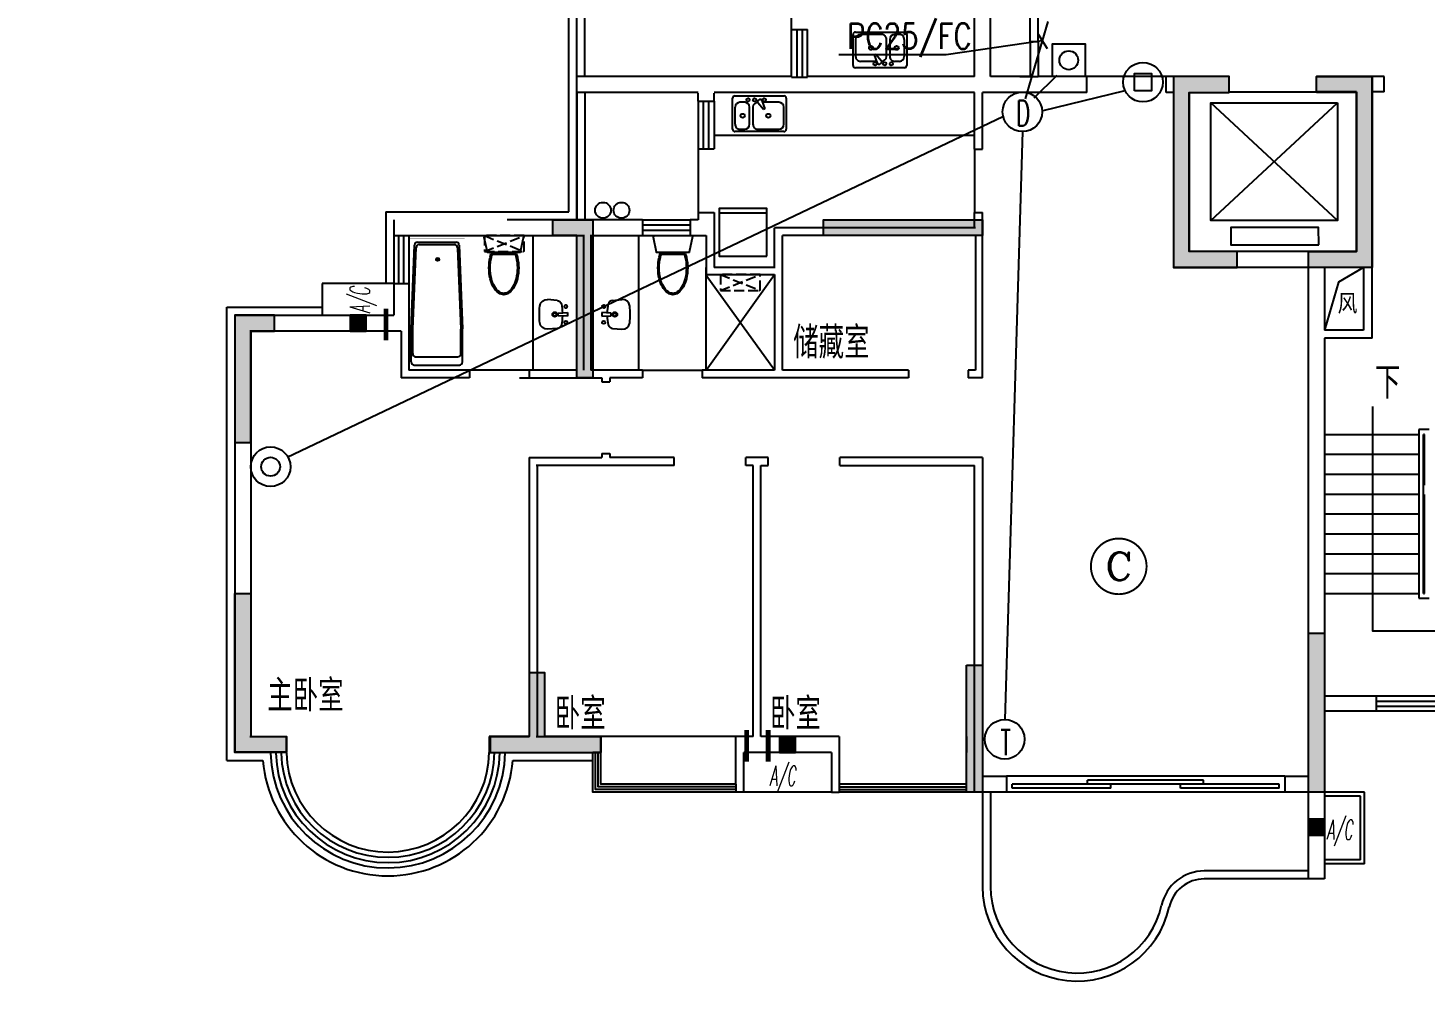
# Model space of a CAD drawing. Extents: x 51239 to 135339, y -206498 to -147098.
# Drawn here: x 94467 to 112030, y -184877 to -172889 of the extents above; entities that cross this region are included whole.
import ezdxf
from ezdxf.enums import TextEntityAlignment as Align

# ---------------------------------------------------------------- set-up
doc = ezdxf.new("R2010")
doc.units = 0
doc.header["$LTSCALE"] = 1000
doc.header["$MEASUREMENT"] = 0
for name, pattern in [('CONTINOUS', [0]), ('DASH', [0.35, 0.25, -0.1]), ('DASHED_50', [0.375, 0.25, -0.125])]:
    doc.linetypes.add(name, pattern=pattern)
doc.layers.get('0').update_dxf_attribs({"linetype": 'CONTINUOUS'})
for name, color, linetype in [('DJ', 4, 'CONTINUOUS'), ('KT', 251, 'CONTINUOUS'), ('PUB_TEXT', 7, 'CONTINUOUS'), ('STAIR', 7, 'CONTINUOUS'), ('WALL', 7, 'CONTINUOUS'), ('WINDOW', 7, 'CONTINUOUS'), ('WINDOW_TEXT', 7, 'CONTINUOUS'), ('厨卫', 251, 'CONTINUOUS'), ('文字', 7, 'CONTINUOUS'), ('构造柱', 7, 'CONTINUOUS'), ('柱', 252, 'CONTINUOUS'), ('热水器', 252, 'CONTINUOUS'), ('空调位', 7, 'CONTINUOUS'), ('管道', 6, 'CONTINUOUS'), ('轴线', 2, 'CONTINUOUS')]:
    doc.layers.add(name, color=color, linetype=linetype)
doc.styles.add('_HZTXT', font='txt.shx', dxfattribs={"width": 0.8, "bigfont": 'hztxt.shx'})
doc.styles.add('_SIMPLEX', font='SIMPLEX.shx', dxfattribs={"width": 0.8})
doc.styles.add('COMP', font='COMPLEX', dxfattribs={"bigfont": 'hztxt'})
doc.styles.add('DIM_FONT', font='wcad.shx', dxfattribs={"width": 0.8})
doc.styles.add('HZTXT', font='romans.shx', dxfattribs={"width": 0.8, "bigfont": 'hztxt.shx'})
doc.styles.add('ITALICC', font='italicc.shx', dxfattribs={"width": 0.6})
doc.styles.add('SIMPLEX', font='SIMPLEX.SHX')

# ---------------------------------------------------------------- blocks, each defined once
blk = doc.blocks.new('M_E10')
for p, q in [((-740, -70), (-740, -680)), ((-700, -30), (-302, -30)), ((-640, -90), (-640, -660)), ((-600, -50), (-300, -50)), ((-300, -50), (695, -96)), ((-298, -30), (724, -76)), ((730, -136), (730, -614)), ((760, -116), (760, -634)), ((695, -654), (-300, -700)), ((685, -654), (-300, -700)), ((724, -674), (-298, -720)), ((-700, -720), (-302, -720)), ((-600, -700), (-300, -700))]:
    blk.add_line(p, q)
at = {"const_width": 1.5}
for points in [[(-800, 0), (800, 0)], [(-800, -750), (-800, 0)], [(800, 0), (800, -750)], [(800, -750), (-800, -750)]]:
    blk.add_lwpolyline(points, dxfattribs=at)
for radius in [20, 16]:
    blk.add_circle((550, -386), radius)
for centre, start, end in [((-700, -70), 90, 180), ((-600, -90), 90, 180), ((-302, -70), 83.7966, 90), ((690, -136), 0, 83.3675), ((720, -116), 0, 83.7966), ((-700, -680), 180, 270), ((-600, -660), 180, 270), ((690, -614), 276.6325, 0), ((720, -634), 276.2034, 0), ((-302, -680), 270, 276.2034)]:
    blk.add_arc(centre, 40, start, end)
at = {"width": 0.8, "flags": 9}
for tag in ['XSIZE', 'YSIZE']:
    blk.add_attdef(tag, (0, 0), '', height=0.5, dxfattribs=at)
blk = doc.blocks.new('_INDEX1')
at = {"const_width": 0.035}
blk.add_lwpolyline([(-0.5, 0, 1), (0.5, 0, 1)], format="xyb", close=True, dxfattribs=at)
at = {"style": 'COMP', "width": 2.333333}
blk.add_attdef('1', text='', height=0.5, dxfattribs=at).set_placement((-0.25, -0.25), (0.25, -0.25), align=Align.FIT)
blk = doc.blocks.new('RSQ')
at = {"layer": '热水器', "linetype": 'DASH', "ltscale": 0.5}
for p, q in [((-250, 0), (250, -200)), ((-250, -200), (250, 0))]:
    blk.add_line(p, q, dxfattribs=at)
blk.add_lwpolyline([(250, 0), (-250, 0), (-250, -200), (250, -200)], close=True, dxfattribs=at)
blk = doc.blocks.new('WC2')
for points in [[(211, 207, 0.354037), (207, 212), (24, 251, 0.477064), (0, 231), (0, -231, 0.477064), (12, -241), (207, -200, 0.354037), (211, -195)], [(218, 163), (218, -150, 0.033558), (269, -165, 0.056391), (405, -181, 0.056391), (541, -165, 0.070142), (644, -126, 0.106098), (721, -59, 0.162033), (743, 6, 0.162033), (721, 71, 0.106098), (644, 138, 0.070142), (541, 178, 0.056391), (405, 193, 0.056391), (269, 178, 0.033558)], [(232, 150), (232, -138, 0.027675), (273, -149, 0.056391), (405, -164, 0.056391), (537, -149, 0.070142), (636, -112, 0.106098), (708, -49, 0.162033), (726, 6, 0.162033), (708, 61, 0.106098), (636, 124, 0.070142), (537, 162, 0.056391), (405, 177, 0.056391), (273, 162, 0.027675)]]:
    blk.add_lwpolyline(points, format="xyb", close=True)
blk = doc.blocks.new('_WBLK')
for p, q in [((-0.5, 0.5), (0.5, 0.5)), ((0.5, 0.167), (-0.5, 0.167)), ((0.5, -0.167), (-0.5, -0.167)), ((-0.5, -0.5), (0.5, -0.5))]:
    blk.add_line(p, q)
at = {"layer": 'WINDOW_TEXT', "style": 'SIMPLEX', "flags": 9}
blk.add_attdef('A', text='', height=1, dxfattribs=at).set_placement((0, 1.5), align=Align.MIDDLE)
blk = doc.blocks.new('M_E29JIV')
at = {"color": 0, "linetype": 'ByBlock'}
for p, q in [((0, -307), (0, 307)), ((31, 338), (419, 338)), ((82, 245), (82, 40)), ((358, 307), (143, 307)), ((419, -20), (419, 245)), ((450, 307), (450, -307)), ((48, 2), (57, -12)), ((59, 31), (163, 70)), ((173, 53), (87, -18)), ((163, 70), (173, 53)), ((143, -82), (358, -82)), ((358, -123), (143, -123)), ((419, -338), (31, -338)), ((82, -184), (82, -245)), ((143, -307), (358, -307)), ((419, -245), (419, -184))]:
    blk.add_line(p, q, dxfattribs=at)
for centre, radius in [((51, 61), 20.5), ((251, 112), 25.6), ((51, -61), 20.5), ((51, -143), 20.5), ((251, -210), 25.6)]:
    blk.add_circle(centre, radius, dxfattribs=at)
for centre, radius, start, end in [((31, 307), 30.7, 90, 180), ((143, 245), 61.4, 90, 180), ((358, 245), 61.4, 0, 90), ((419, 307), 30.7, 0, 90), ((66, 12), 20.5, 110.5377, 210), ((74, -2), 20.5, 210, 309.4623), ((143, -20), 61.4, 180, 270), ((143, -184), 61.4, 90, 180), ((358, -20), 61.4, 270, 0), ((358, -184), 61.4, 0, 90), ((31, -307), 30.7, 180, 270), ((143, -245), 61.4, 180, 270), ((358, -245), 61.4, 270, 0), ((419, -307), 30.7, 270, 0)]:
    blk.add_arc(centre, radius, start, end, dxfattribs=at)
at = {"style": 'DIM_FONT', "width": 0.8, "flags": 9}
for tag in ['XSIZE', 'YSIZE']:
    blk.add_attdef(tag, (0, 0), '', height=0.5, dxfattribs=at)

msp = doc.modelspace()

# ---------------------------------------------------------------- hatches: boundary and pattern name
at = {"layer": '构造柱'}
for points in [[(98516.7, -176702.7), (98716.7, -176702.7), (98716.7, -176502.7), (98516.7, -176502.7)], [(103916.7, -182001.7), (104116.7, -182001.7), (104116.7, -181801.7), (103916.7, -181801.7)], [(110566.7, -183042.7), (110766.7, -183042.7), (110766.7, -182842.7), (110566.7, -182842.7)]]:
    msp.add_hatch(color=256, dxfattribs=at).paths.add_polyline_path(points)
at = {"layer": '柱'}
h = msp.add_hatch(color=256, dxfattribs=at)
h.paths.add_polyline_path([(110666.7, -173701.7), (110666.7, -173501.7), (111366.7, -173501.7), (111366.7, -175901.7), (110566.7, -175901.7), (110566.7, -175701.7), (111166.7, -175701.7), (111166.7, -173701.7)])
h.paths.add_polyline_path([(97566.7, -176501.7), (97066.7, -176501.7), (97066.7, -178101.7), (97266.7, -178101.7), (97266.7, -176701.7), (97566.7, -176701.7)])
h.paths.add_polyline_path([(97066.7, -180001.7), (97266.7, -180001.7), (97266.7, -181801.7), (97716.7, -181801.7), (97716.7, -182001.7), (97066.7, -182001.7)])
h.paths.add_polyline_path([(94466.7, -170301.7), (94666.7, -170301.7), (94666.7, -171901.7), (94966.7, -171901.7), (94966.7, -172101.7), (94466.7, -172101.7)])
h.paths.add_polyline_path([(94966.7, -162701.7), (94466.7, -162701.7), (94466.7, -165701.7), (94666.7, -165701.7), (94666.7, -162901.7), (94966.7, -162901.7)])
h.paths.add_polyline_path([(100266.7, -181801.7), (100266.7, -182001.7), (101666.7, -182001.7), (101666.7, -181801.7), (100966.7, -181801.7), (100966.7, -181001.7), (100766.7, -181001.7), (100766.7, -181801.7)])
h.paths.add_polyline_path([(101066.7, -175301.7), (101566.7, -175301.7), (101566.7, -177291.7), (101366.7, -177291.7), (101366.7, -175501.7), (101066.7, -175501.7)])
h.paths.add_polyline_path([(106266.7, -180901.7), (106466.7, -180901.7), (106466.7, -182501.7), (106266.7, -182501.7)])
h.paths.add_polyline_path([(110566.7, -180501.7), (110766.7, -180501.7), (110766.7, -182501.7), (110566.7, -182501.7)])
h.paths.add_polyline_path([(106466.7, -175301.7), (106466.7, -175501.7), (104466.7, -175501.7), (104466.7, -175301.7)])
h.paths.add_polyline_path([(109566.7, -173701.7), (109566.7, -173501.7), (108866.7, -173501.7), (108866.7, -175901.7), (109666.7, -175901.7), (109666.7, -175701.7), (109066.7, -175701.7), (109066.7, -173701.7)])
h.paths.add_polyline_path([(109066.7, -173701.7), (109066.7, -175701.7)], flags=16)
h.paths.add_polyline_path([(102266.7, -169301.7), (102266.7, -169101.7), (104566.7, -169101.7), (104566.7, -169301.7)])
h.paths.add_polyline_path([(98266.7, -169351.7), (98266.7, -169101.7), (99666.7, -169101.7), (99666.7, -169351.7)])
h.paths.add_polyline_path([(100766.7, -172101.7), (100766.7, -171901.7), (102766.7, -171901.7), (102766.7, -172101.7)])
h.paths.add_polyline_path([(97866.7, -162701.7), (98566.7, -162701.7), (98566.7, -164001.7), (98566.7, -164201.7), (98366.7, -164201.7), (98366.7, -162901.7), (97866.7, -162901.7)])
h.paths.add_polyline_path([(110566.7, -168301.7), (110766.7, -168301.7), (110766.7, -169301.7), (109466.7, -169301.7), (109466.7, -169101.7), (110566.7, -169101.7)])
h.paths.add_polyline_path([(104366.7, -165301.7), (104566.7, -165301.7), (104566.7, -161301.7), (104366.7, -161301.7)])
h.paths.add_polyline_path([(110566.7, -164701.7), (110766.7, -164701.7), (110766.7, -161301.7), (110566.7, -161301.7)])
h.paths.add_polyline_path([(125766.7, -169351.7), (125766.7, -169101.7), (124366.7, -169101.7), (124366.7, -169351.7)])
h.paths.add_polyline_path([(117566.7, -175301.7), (117566.7, -175501.7), (119566.7, -175501.7), (119566.7, -175301.7)])
h.paths.add_polyline_path([(113466.7, -180501.7), (113266.7, -180501.7), (113266.7, -182501.7), (113466.7, -182501.7)])
h.paths.add_polyline_path([(117766.7, -180901.7), (117566.7, -180901.7), (117566.7, -182501.7), (117766.7, -182501.7)])
h.paths.add_polyline_path([(114466.7, -173701.7), (114466.7, -173501.7), (115166.7, -173501.7), (115166.7, -175901.7), (114366.7, -175901.7), (114366.7, -175701.7), (114966.7, -175701.7), (114966.7, -173701.7)])
h.paths.add_polyline_path([(113366.7, -173701.7), (113366.7, -173501.7), (112666.7, -173501.7), (112666.7, -175901.7), (113466.7, -175901.7), (113466.7, -175701.7), (112866.7, -175701.7), (112866.7, -173701.7)])
h.paths.add_polyline_path([(114966.7, -173701.7), (114966.7, -175701.7)], flags=16)
h.paths.add_polyline_path([(123766.7, -181801.7), (123766.7, -182001.7), (122366.7, -182001.7), (122366.7, -181801.7), (123066.7, -181801.7), (123066.7, -181001.7), (123266.7, -181001.7), (123266.7, -181801.7)])
h.paths.add_polyline_path([(122966.7, -175301.7), (122466.7, -175301.7), (122466.7, -177291.7), (122666.7, -177291.7), (122666.7, -175501.7), (122966.7, -175501.7)])
h.paths.add_polyline_path([(113466.7, -168301.7), (113266.7, -168301.7), (113266.7, -169301.7), (114566.7, -169301.7), (114566.7, -169101.7), (113466.7, -169101.7)])
h.paths.add_polyline_path([(113466.7, -164701.7), (113266.7, -164701.7), (113266.7, -161301.7), (113466.7, -161301.7)])
h.paths.add_polyline_path([(121766.7, -169301.7), (121766.7, -169101.7), (119466.7, -169101.7), (119466.7, -169301.7)])
h.paths.add_polyline_path([(123266.7, -172101.7), (123266.7, -171901.7), (121266.7, -171901.7), (121266.7, -172101.7)])
h.paths.add_polyline_path([(119666.7, -165301.7), (119466.7, -165301.7), (119466.7, -161301.7), (119666.7, -161301.7)])
h.paths.add_polyline_path([(126966.7, -180001.7), (126766.7, -180001.7), (126766.7, -181801.7), (126316.7, -181801.7), (126316.7, -182001.7), (126966.7, -182001.7)])
h.paths.add_polyline_path([(126466.7, -176501.7), (126966.7, -176501.7), (126966.7, -178101.7), (126766.7, -178101.7), (126766.7, -176701.7), (126466.7, -176701.7)])
h.paths.add_polyline_path([(129566.7, -170301.7), (129366.7, -170301.7), (129366.7, -171901.7), (129066.7, -171901.7), (129066.7, -172101.7), (129566.7, -172101.7)])
h.paths.add_polyline_path([(126166.7, -162701.7), (125466.7, -162701.7), (125466.7, -164001.7), (125466.7, -164201.7), (125666.7, -164201.7), (125666.7, -162901.7), (126166.7, -162901.7)])
h.paths.add_polyline_path([(129066.7, -162701.7), (129566.7, -162701.7), (129566.7, -165701.7), (129366.7, -165701.7), (129366.7, -162901.7), (129066.7, -162901.7)])

# ---------------------------------------------------------------- linework, layer by layer
for p, q in [((102191.7, -175301.7), (102791.7, -175301.7)), ((102791.7, -175368.3), (102191.7, -175368.3)), ((102791.7, -175435), (102191.7, -175435)), ((99066.7, -175501.7), (99066.7, -176101.7)), ((99130.1, -176101.7), (99130.1, -175501.7)), ((99193.4, -176101.7), (99193.4, -175501.7)), ((99256.7, -175501.7), (99256.7, -176101.7)), ((102191.7, -175501.7), (102791.7, -175501.7)), ((112616.7, -181291.7), (111416.7, -181291.7)), ((111416.7, -181355), (112616.7, -181355)), ((111416.7, -181418.3), (112616.7, -181418.3)), ((112616.7, -181481.7), (111416.7, -181481.7)), ((110267.2, -182301.7), (106767.2, -182301.7)), ((106266.7, -182401.7), (104666.7, -182401.7)), ((104666.7, -182435), (106266.7, -182435)), ((104666.7, -182468.3), (106266.7, -182468.3)), ((108079.7, -182401.7), (106840.1, -182401.7)), ((106840.1, -182451.4), (106840.1, -182401.7)), ((108079.7, -182451.4), (106840.1, -182451.4)), ((109246.4, -182351.9), (107788.1, -182351.9)), ((107788.1, -182401.7), (107788.1, -182351.9)), ((108954.7, -182401.7), (108079.7, -182401.7)), ((108079.7, -182451.4), (108079.7, -182401.7)), ((108954.7, -182451.4), (108954.7, -182401.7)), ((110194.3, -182401.7), (108954.7, -182401.7)), ((110194.3, -182451.4), (108954.7, -182451.4)), ((109246.4, -182401.7), (109246.4, -182351.9)), ((110194.3, -182451.4), (110194.3, -182401.7)), ((106266.7, -182501.7), (104666.7, -182501.7)), ((110267.2, -182501.7), (106767.2, -182501.7))]:
    msp.add_line(p, q)
for points in [[(103366.7, -182501.7), (101566.7, -182501.7), (101566.7, -182001.7)], [(103366.7, -182468.3), (101600.1, -182468.3), (101600.1, -182001.7)], [(103366.7, -182435), (101633.4, -182435), (101633.4, -182001.7)], [(103366.7, -182401.7), (101666.7, -182401.7), (101666.7, -182001.7)]]:
    msp.add_lwpolyline(points)
at = {"layer": 'DJ'}
msp.add_line((107164.7, -172968.8), (107277.6, -173145.7), dxfattribs=at)
at = {"layer": 'DJ', "linetype": 'DASHED_50', "ltscale": 1000}
for p, q in [((107217.3, -173051.2), (106011.2, -173228.9)), ((106011.2, -173228.9), (104660.3, -173228.9))]:
    msp.add_line(p, q, dxfattribs=at)
at = {"layer": 'DJ'}
for points in [[(107345, -173501.7), (107345, -173089.9), (107756.8, -173089.9), (107756.8, -173501.7)], [(108375.4, -173680.6), (108375.4, -173462.9), (108593.1, -173462.9), (108593.1, -173680.6)]]:
    msp.add_lwpolyline(points, close=True, dxfattribs=at)
for centre, radius in [((107550.9, -173295.8), 118.1), ((108484.2, -173571.8), 248.7), ((106968.1, -173943.8), 248.7), ((97517.6, -178407.5), 248.7), ((97517.6, -178407.5), 118.1), ((106745.7, -181836.2), 248.7)]:
    msp.add_circle(centre, radius, dxfattribs=at)
at = {"layer": 'KT', "const_width": 60}
for points in [[(98966.7, -176419), (98966.7, -176819)], [(103501.5, -181719), (103501.5, -182119)], [(103772.2, -181719), (103772.2, -182119)]]:
    msp.add_lwpolyline(points, dxfattribs=at)
at = {"layer": 'STAIR'}
for p, q in [((110766.7, -178001.7), (111951.7, -178001.7)), ((112081.7, -177941.7), (111951.7, -177941.7)), ((111951.7, -177941.7), (111951.7, -180061.7)), ((112021.7, -178001.7), (112011.7, -178001.7)), ((112011.7, -180001.7), (112011.7, -178001.7)), ((112021.7, -178641), (112021.7, -178001.7)), ((110766.7, -178251.7), (111951.7, -178251.7)), ((110766.7, -178501.7), (111951.7, -178501.7)), ((110766.7, -178751.7), (111951.7, -178751.7)), ((112021.7, -180001.7), (112021.7, -178756.4)), ((110766.7, -179001.7), (111951.7, -179001.7)), ((110766.7, -179251.7), (111951.7, -179251.7)), ((110766.7, -179501.7), (111951.7, -179501.7)), ((110766.7, -179751.7), (111951.7, -179751.7)), ((110766.7, -180001.7), (111951.7, -180001.7)), ((112011.7, -180001.7), (112021.7, -180001.7)), ((111951.7, -180061.7), (112081.7, -180061.7))]:
    msp.add_line(p, q, dxfattribs=at)
msp.add_lwpolyline([(112649.5, -179443.8), (112649.5, -180476.7), (111373.5, -180476.7), (111373.5, -177650.5)], dxfattribs=at)
at = {"layer": 'WALL'}
for p, q in [((106366.7, -173501.7), (106366.7, -170601.7)), ((106566.7, -173501.7), (106566.7, -172301.7)), ((104066.7, -172910.3), (104266.7, -172910.3)), ((104066.7, -172910.3), (104266.7, -172910.3)), ((107066.7, -173057.7), (107066.7, -173501.7)), ((107066.7, -173057.7), (107166.7, -173057.7)), ((107166.7, -173057.7), (107166.7, -173501.7)), ((101367.1, -173701.7), (101367.1, -173501.7)), ((104066.7, -173501.7), (101367.1, -173501.7)), ((104066.7, -173510.3), (104266.7, -173510.3)), ((106366.7, -173501.7), (104266.7, -173501.7)), ((107066.7, -173501.7), (106566.7, -173501.7)), ((107776.7, -173501.7), (107166.7, -173501.7)), ((107776.7, -173701.7), (107776.7, -173501.7)), ((108776.7, -173701.7), (108776.7, -173501.7)), ((109566.7, -173501.7), (108776.7, -173501.7)), ((109566.7, -173691.7), (109566.7, -173501.7)), ((110666.7, -173691.7), (110666.7, -173501.7)), ((111516.7, -173501.7), (110666.7, -173501.7)), ((111366.7, -176791.7), (111366.7, -173501.7)), ((111516.7, -173691.7), (111516.7, -173501.7)), ((111166.7, -173691.7), (110666.7, -173691.7)), ((111166.7, -173691.7), (111166.7, -175701.7)), ((111516.7, -173691.7), (111366.7, -173691.7)), ((102891.7, -173701.7), (101367.1, -173701.7)), ((102891.7, -173810.3), (102891.7, -173710.3)), ((102891.7, -173810.3), (103091.7, -173810.3)), ((106366.7, -173701.7), (103091.7, -173701.7)), ((103091.7, -173810.3), (103091.7, -173710.3)), ((106366.7, -174411.7), (106366.7, -173701.7)), ((106466.7, -174411.7), (106466.7, -173701.7)), ((107776.7, -173701.7), (106466.7, -173701.7)), ((108866.7, -173701.7), (108776.7, -173701.7)), ((102891.7, -174410.3), (103091.7, -174410.3)), ((102891.7, -174410.3), (103091.7, -174410.3)), ((106366.7, -174411.7), (106466.7, -174411.7)), ((102891.7, -175210.3), (102891.7, -175301.7)), ((102891.7, -175210.3), (103091.7, -175210.3)), ((103091.7, -175210.3), (103091.7, -175901.7)), ((106366.7, -175401.7), (106366.7, -175211.7)), ((106366.7, -175211.7), (106466.7, -175211.7)), ((106466.7, -177291.7), (106466.7, -175211.7)), ((99066.7, -175301.7), (99066.7, -175501.7)), ((102191.7, -175301.7), (100491.7, -175301.7)), ((102191.7, -175301.7), (102191.7, -175501.7)), ((102791.7, -175301.7), (102791.7, -175501.7)), ((102891.7, -175301.7), (102791.7, -175301.7)), ((106376.7, -175401.7), (103851.7, -175401.7)), ((103851.7, -175901.7), (103851.7, -175401.7)), ((99066.7, -175501.7), (99256.7, -175501.7)), ((99256.7, -175501.7), (101452.1, -175501.7)), ((99256.7, -175501.7), (99256.7, -175501.7)), ((101452.1, -175491.7), (101452.1, -177191.7)), ((101542.1, -175491.7), (101542.1, -177191.7)), ((101542.1, -175491.7), (101542.1, -177191.7)), ((101542.1, -175501.7), (102191.7, -175501.7)), ((102791.7, -175501.7), (102991.7, -175501.7)), ((102991.7, -175501.7), (102991.7, -175991.7)), ((103951.7, -177191.7), (103951.7, -175501.7)), ((106376.7, -175501.7), (103951.7, -175501.7)), ((106376.7, -175491.7), (106376.7, -177191.7)), ((111166.7, -175701.7), (109066.7, -175701.7)), ((103861.7, -175901.7), (103091.7, -175901.7)), ((111366.7, -175901.7), (108866.7, -175901.7)), ((110566.7, -181291.7), (110566.7, -175901.7)), ((110766.7, -175901.7), (110766.7, -176691.7)), ((111256.7, -175901.7), (111256.7, -176691.7)), ((99066.7, -176101.7), (99066.7, -176501.7)), ((99066.7, -176101.7), (99256.7, -176101.7)), ((99256.7, -176101.7), (99256.7, -177191.7)), ((102991.7, -175991.7), (103851.7, -175991.7)), ((103851.7, -175991.7), (103851.7, -177191.7)), ((97066.7, -176501.7), (97066.7, -181991.7)), ((97066.7, -176501.7), (99066.7, -176501.7)), ((99156.7, -176701.7), (97256.7, -176701.7)), ((97266.7, -176691.7), (97266.7, -181801.7)), ((99156.7, -176701.7), (99156.7, -177291.7)), ((111256.7, -176691.7), (110766.7, -176691.7)), ((110766.7, -176791.7), (110766.7, -181291.7)), ((111366.7, -176791.7), (110766.7, -176791.7)), ((100016.7, -177191.7), (99256.7, -177191.7)), ((100016.7, -177191.7), (100016.7, -177291.7)), ((100766.7, -177191.7), (100766.7, -177291.7)), ((101366.7, -177191.7), (100766.7, -177191.7)), ((102192.1, -177191.7), (101542.1, -177191.7)), ((102192.1, -177191.7), (102192.1, -177291.7)), ((102942.1, -177191.7), (102942.1, -177291.7)), ((103851.7, -177191.7), (102942.1, -177191.7)), ((105536.7, -177191.7), (103951.7, -177191.7)), ((105536.7, -177191.7), (105536.7, -177291.7)), ((106286.7, -177191.7), (106286.7, -177291.7)), ((106376.7, -177191.7), (106286.7, -177191.7)), ((100016.7, -177291.7), (99156.7, -177291.7)), ((100645.1, -177291.7), (101682.1, -177291.7)), ((101682.1, -177291.7), (101682.1, -177341.7)), ((101682.1, -177341.7), (101782.1, -177341.7)), ((101782.1, -177291.7), (101782.1, -177341.7)), ((102192.1, -177291.7), (101782.1, -177291.7)), ((105536.7, -177291.7), (102942.1, -177291.7)), ((106466.7, -177291.7), (106286.7, -177291.7)), ((101682.1, -178241.7), (101782.1, -178241.7)), ((101682.1, -178241.7), (101682.1, -178291.7)), ((101782.1, -178241.7), (101782.1, -178291.7)), ((100766.7, -178291.7), (100766.7, -181801.7)), ((100766.7, -178291.7), (101682.1, -178291.7)), ((102591.7, -178391.7), (100856.7, -178391.7)), ((100866.7, -178391.7), (100866.7, -181801.7)), ((102591.7, -178291.7), (101782.1, -178291.7)), ((102591.7, -178391.7), (102591.7, -178291.7)), ((103491.7, -178391.7), (103491.7, -178291.7)), ((103771.7, -178291.7), (103491.7, -178291.7)), ((103581.7, -178391.7), (103491.7, -178391.7)), ((103581.7, -181801.7), (103581.7, -178391.7)), ((103681.7, -181801.7), (103681.7, -178391.7)), ((103681.7, -178391.7), (103771.7, -178391.7)), ((103771.7, -178391.7), (103771.7, -178291.7)), ((106466.7, -178291.7), (104671.7, -178291.7)), ((104671.7, -178391.7), (104671.7, -178291.7)), ((104671.7, -178391.7), (106366.7, -178391.7)), ((106366.7, -182501.7), (106366.7, -178391.7)), ((106466.7, -178291.7), (106466.7, -182301.7)), ((111416.7, -181291.7), (110766.7, -181291.7)), ((111416.7, -181291.7), (110766.7, -181291.7)), ((111416.7, -181291.7), (111416.7, -181481.7)), ((111416.7, -181291.7), (111416.7, -181481.7)), ((111416.7, -181481.7), (110766.7, -181481.7)), ((111416.7, -181481.7), (110766.7, -181481.7)), ((97256.7, -181801.7), (97716.7, -181801.7)), ((97716.7, -181991.7), (97716.7, -181801.7)), ((100281.7, -181801.7), (100766.7, -181801.7)), ((100281.7, -181991.7), (100281.7, -181801.7)), ((100856.7, -181801.7), (101666.7, -181801.7)), ((100856.7, -181801.7), (101666.7, -181801.7)), ((101666.7, -181801.7), (101666.7, -182001.7)), ((103581.7, -181801.7), (103366.7, -181801.7)), ((103366.7, -182401.7), (103366.7, -181801.7)), ((104666.7, -181801.7), (103681.7, -181801.7)), ((104666.7, -181801.7), (104666.7, -182001.7)), ((106266.7, -181801.7), (106266.7, -182001.7)), ((97066.7, -181991.7), (97716.7, -181991.7)), ((100281.7, -182001.7), (101671.7, -182001.7)), ((101666.7, -182001.7), (101566.7, -182001.7)), ((104566.7, -182001.7), (103466.7, -182001.7)), ((103466.7, -182501.7), (103466.7, -182001.7)), ((104566.7, -182001.7), (104566.7, -182501.7)), ((104666.7, -182001.7), (104661.7, -182001.7)), ((104661.7, -182001.7), (104666.7, -182001.7)), ((104666.7, -182001.7), (104666.7, -182501.7)), ((106471.7, -182301.7), (106767.2, -182301.7)), ((106767.2, -182301.7), (106767.2, -182501.7)), ((110267.2, -182301.7), (110267.2, -182501.7)), ((110267.2, -182301.7), (110566.7, -182301.7)), ((103366.7, -182401.7), (103366.7, -182501.7)), ((103366.7, -182401.7), (103366.7, -182401.7)), ((103366.7, -182401.7), (103366.7, -182501.7)), ((103366.7, -182401.7), (103366.7, -182401.7)), ((103366.7, -182401.7), (103366.7, -182401.7)), ((103366.7, -182501.7), (103366.7, -182501.7)), ((103466.7, -182501.7), (103366.7, -182501.7)), ((104566.7, -182501.7), (104666.7, -182501.7)), ((106767.2, -182501.7), (106466.7, -182501.7)), ((110566.7, -182501.7), (110267.2, -182501.7)), ((110566.7, -183591.7), (110566.7, -182491.7)), ((110766.7, -182501.7), (110766.7, -183591.7)), ((110766.7, -183591.7), (110566.7, -183591.7))]:
    msp.add_line(p, q, dxfattribs=at)
at = {"layer": 'WINDOW'}
for p, q in [((101367.1, -173501.7), (101367.1, -172101.7)), ((101367.1, -175301.7), (101367.1, -172101.7)), ((101467.1, -173501.7), (101467.1, -172101.7)), ((104066.7, -172910.3), (104066.7, -172110.3)), ((107066.7, -173057.7), (107066.7, -172557.7)), ((107166.7, -173057.7), (107166.7, -172557.7)), ((108776.7, -173501.7), (107776.7, -173501.7)), ((109566.7, -173691.7), (110666.7, -173691.7)), ((101367.1, -173701.7), (101367.1, -175301.7)), ((101467.1, -173701.7), (101467.1, -175301.7)), ((109335.6, -175309.3), (110929.2, -173832.3)), ((110929.2, -175309.3), (109335.6, -173832.3)), ((102891.7, -174410.3), (102891.7, -175123.2)), ((102891.7, -174410.3), (102891.7, -175210.3)), ((106366.7, -174411.7), (106366.7, -175211.7)), ((100766.7, -177191.7), (100016.7, -177191.7)), ((102192.1, -177191.7), (102942.1, -177191.7)), ((103366.7, -181801.7), (101666.7, -181801.7)), ((106466.7, -182491.7), (106466.7, -183691.7)), ((106566.7, -182491.7), (106566.7, -183691.7)), ((110566.7, -183491.7), (109254.9, -183491.7)), ((110566.7, -183591.7), (109254.9, -183591.7))]:
    msp.add_line(p, q, dxfattribs=at)
at = {"layer": 'WINDOW', "color": 8}
for p, q in [((101267.1, -175201.7), (101267.1, -172201.7)), ((98966.7, -175201.7), (101267.1, -175201.7)), ((98966.7, -175201.7), (98966.7, -176101.7)), ((96966.7, -176401.7), (98166.7, -176401.7)), ((96966.7, -182101.7), (96966.7, -176401.7)), ((98066.7, -176401.7), (98166.7, -176401.7)), ((96966.7, -182101.7), (97421.1, -182101.7)), ((100562.1, -182101.7), (101566.7, -182101.7))]:
    msp.add_line(p, q, dxfattribs=at)
at = {"layer": 'WINDOW'}
for points in [[(110929.2, -173832.3), (110929.2, -175309.3), (109335.6, -175309.3), (109335.6, -173832.3)], [(110696.5, -175616.6), (110691.5, -175400), (109588.1, -175400), (109588.1, -175616.6)]]:
    msp.add_lwpolyline(points, close=True, dxfattribs=at)
at = {"layer": 'WINDOW', "color": 8}
msp.add_arc((98991.6, -181978.5), 1575.3, 184.48348, 355.51652, dxfattribs=at)
at = {"layer": 'WINDOW'}
for centre, radius, start, end in [((98991.6, -181978.5), 1475.3, 181.3717, 358.96003), ((98991.6, -181978.5), 1408.6, 181.3717, 358.96003), ((98991.6, -181978.5), 1342, 181.3717, 358.96003), ((98991.6, -181978.5), 1275.3, 181.3717, 358.96003), ((109254.9, -184041.7), 550, 90, 167.6495), ((107655, -183688.6), 1188.3, 180.15967, 347.52114), ((107655.1, -183688), 1088.4, 180.14651, 347.47476), ((109254.9, -184041.7), 450, 90, 167.6495)]:
    msp.add_arc(centre, radius, start, end, dxfattribs=at)
at = {"layer": '厨卫'}
for p, q in [((106366.7, -174241.7), (103101.7, -174241.7)), ((103754.3, -175219.6), (103154.3, -175219.6)), ((100816.7, -177191.7), (100816.7, -175501.7)), ((102142.1, -175491.7), (102142.1, -177191.7)), ((102991.7, -177191.7), (102991.7, -175901.7)), ((102991.7, -177191.7), (103851.7, -175991.7)), ((103851.7, -177191.7), (102991.7, -176001.7)), ((101134.1, -176476.6), (101250.9, -176469.2)), ((101134.1, -176508), (101134.1, -176476.6)), ((101250.9, -176515.5), (101134.1, -176508)), ((101250.9, -176469.2), (101250.9, -176515.5)), ((101799.3, -176476.6), (101682.6, -176469.2)), ((101682.6, -176469.2), (101682.6, -176515.5)), ((101682.6, -176515.5), (101799.3, -176508)), ((101799.3, -176508), (101799.3, -176476.6))]:
    msp.add_line(p, q, dxfattribs=at)
msp.add_lwpolyline([(103754.3, -175760.5), (103754.3, -175160.5), (103154.3, -175160.5), (103154.3, -175760.5)], close=True, dxfattribs=at)
for points in [[(100901.8, -176386.5, -0.4090753), (100999, -176306)], [(101117.9, -176316.2, -0.3327345), (101172.3, -176363.1, -0.0463646), (101186.1, -176473.3)], [(101815.6, -176316.2, 0.3327345), (101761.1, -176363.1, 0.0463646), (101747.3, -176473.3)], [(102031.6, -176386.5, 0.4090753), (101934.4, -176306)], [(100901.8, -176598.2, -0.0513874), (100901.8, -176386.5)], [(101186.1, -176511.4, -0.0463646), (101172.3, -176621.6, -0.3327345), (101117.9, -176668.5)], [(101747.3, -176511.4, 0.0463646), (101761.1, -176621.6, 0.3327345), (101815.6, -176668.5)], [(102031.6, -176598.2, 0.0513874), (102031.6, -176386.5)], [(100999, -176678.6, -0.4090753), (100901.8, -176598.2)], [(101934.4, -176678.6, 0.4090753), (102031.6, -176598.2)]]:
    msp.add_lwpolyline(points, format="xyb", dxfattribs=at)
for points in [[(101117.9, -176316.2), (100999, -176306)], [(101815.6, -176316.2), (101934.4, -176306)], [(101117.9, -176668.5), (100999, -176678.6)], [(101815.6, -176668.5), (101934.4, -176678.6)]]:
    msp.add_lwpolyline(points, dxfattribs=at)
for centre, radius in [((101089, -176492.3), 30), ((101089, -176492.3), 20), ((101229, -176392.3), 20), ((101704.4, -176392.3), 20), ((101844.4, -176492.3), 30), ((101844.4, -176492.3), 20), ((101229, -176592.3), 20), ((101704.4, -176592.3), 20)]:
    msp.add_circle(centre, radius, dxfattribs=at)
at = {"layer": '构造柱'}
for points in [[(98516.7, -176702.7), (98716.7, -176702.7), (98716.7, -176502.7), (98516.7, -176502.7)], [(103916.7, -182001.7), (104116.7, -182001.7), (104116.7, -181801.7), (103916.7, -181801.7)], [(110566.7, -183042.7), (110766.7, -183042.7), (110766.7, -182842.7), (110566.7, -182842.7)]]:
    msp.add_lwpolyline(points, close=True, dxfattribs=at)
at = {"layer": '柱', "flags": 128}
for points in [[(109566.7, -173701.7), (109566.7, -173501.7), (108866.7, -173501.7), (108866.7, -175901.7), (109666.7, -175901.7), (109666.7, -175701.7), (109066.7, -175701.7), (109066.7, -173701.7), (109566.7, -173701.7)], [(110666.7, -173701.7), (110666.7, -173501.7), (111366.7, -173501.7), (111366.7, -175901.7), (110566.7, -175901.7), (110566.7, -175701.7), (111166.7, -175701.7), (111166.7, -173701.7), (110666.7, -173701.7)], [(101066.7, -175301.7), (101566.7, -175301.7), (101566.7, -177291.7), (101366.7, -177291.7), (101366.7, -175501.7), (101066.7, -175501.7), (101066.7, -175301.7)], [(106466.7, -175301.7), (106466.7, -175501.7), (104466.7, -175501.7), (104466.7, -175301.7), (106466.7, -175301.7)], [(97566.7, -176501.7), (97066.7, -176501.7), (97066.7, -178101.7), (97266.7, -178101.7), (97266.7, -176701.7), (97566.7, -176701.7), (97566.7, -176501.7)], [(97066.7, -180001.7), (97266.7, -180001.7), (97266.7, -181801.7), (97716.7, -181801.7), (97716.7, -182001.7), (97066.7, -182001.7), (97066.7, -180001.7)], [(110566.7, -180501.7), (110766.7, -180501.7), (110766.7, -182501.7), (110566.7, -182501.7), (110566.7, -180501.7)], [(106266.7, -180901.7), (106466.7, -180901.7), (106466.7, -182501.7), (106266.7, -182501.7), (106266.7, -180901.7)], [(100266.7, -181801.7), (100266.7, -182001.7), (101666.7, -182001.7), (101666.7, -181801.7), (100966.7, -181801.7), (100966.7, -181001.7), (100766.7, -181001.7), (100766.7, -181801.7), (100266.7, -181801.7)]]:
    msp.add_lwpolyline(points, dxfattribs=at)
at = {"layer": '柱'}
msp.add_lwpolyline([(109066.7, -173701.7), (109066.7, -173701.7), (109066.7, -175701.7), (109066.7, -175701.7)], close=True, dxfattribs=at)
at = {"layer": '空调位'}
for p, q in [((106936.7, -173501.7), (107166.7, -173501.7)), ((98166.7, -176101.7), (98166.7, -176501.7)), ((99066.7, -176101.7), (98166.7, -176101.7)), ((99066.7, -176101.7), (99066.7, -176501.7)), ((104571.7, -182501.7), (103466.7, -182501.7)), ((111266.7, -182501.7), (110766.7, -182501.7)), ((111216.7, -182551.7), (110766.7, -182551.7)), ((111216.7, -183351.7), (111216.7, -182551.7)), ((111266.7, -183401.7), (111266.7, -182501.7)), ((111216.7, -183351.7), (110766.7, -183351.7)), ((111266.7, -183401.7), (110766.7, -183401.7))]:
    msp.add_line(p, q, dxfattribs=at)
msp.add_lwpolyline([(111256.7, -175901.7), (110942, -176088.1), (110766.7, -176691.7)], dxfattribs=at)
at = {"layer": '管道'}
for centre in [(101695.9, -175182.7), (101928.9, -175182.7)]:
    msp.add_circle(centre, 100, dxfattribs=at)
at = {"layer": '轴线', "linetype": 'CONTINOUS'}
msp.add_line((107288.6, -172809.8), (107002, -173781), dxfattribs=at)
at = {"layer": '轴线'}
for p, q in [((107115.6, -173769), (107403.5, -173481.4)), ((108255.6, -173679.1), (107207.5, -173934.4)), ((106723.8, -174007.9), (97725, -178290.6)), ((106968.8, -174191.5), (106745.7, -181587.4))]:
    msp.add_line(p, q, dxfattribs=at)

# ---------------------------------------------------------------- block references
at = {"layer": 'PUB_TEXT'}
ref = msp.add_blockref('_INDEX1', (108179.2, -179660.9), dxfattribs=dict(at, xscale=700, yscale=700, zscale=700))
ref.add_attrib('1', 'C', dxfattribs={"layer": '0', "height": 350, "style": 'COMP', "width": 1.4}).set_placement((108004.2, -179835.9), (108354.2, -179835.9), align=Align.FIT)
at = {"layer": 'WINDOW'}
for p, xscale, yscale, zscale, rotation in [((104166.7, -173210.3), 600.0000000002183, 199.999999999607, 600.0000000002183, 90), ((102991.7, -174110.3), 600, 199.9999999999854, 600, 270)]:
    msp.add_blockref('_WBLK', p, dxfattribs=dict(at, xscale=xscale, yscale=yscale, zscale=zscale, rotation=rotation))
at = {"layer": '厨卫', "linetype": 'ByBlock'}
for p, rotation in [((105177.5, -173391), 89.99999999999999), ((103661.9, -173742.7), 270)]:
    msp.add_blockref('M_E29JIV', p, dxfattribs=dict(at, rotation=rotation))
at = {"layer": '厨卫', "xscale": 1.03125, "yscale": 0.93333, "zscale": 1.03125, "rotation": 90}
msp.add_blockref('M_E10', (99256.7, -176366.7), dxfattribs=at)
at = {"layer": '厨卫', "xscale": -1, "rotation": 90}
for p in [(100455, -175501.7), (102579.8, -175501.7)]:
    msp.add_blockref('WC2', p, dxfattribs=at)
at = {"layer": '热水器'}
for p in [(100455, -175501.7), (103421.7, -175991.7)]:
    msp.add_blockref('RSQ', p, dxfattribs=at)

# ---------------------------------------------------------------- texts
at = {"layer": 'DJ', "linetype": 'DASHED_50', "ltscale": 1000, "style": '_HZTXT', "width": 0.8}
msp.add_text('PC25/FC', height=320, dxfattribs=at).set_placement((104762.1, -173151.6))
at = {"layer": 'DJ', "style": '_SIMPLEX', "width": 0.6}
for s, p in [('D', (106891.5, -174120)), ('T', (106692.6, -182035.9))]:
    msp.add_text(s, height=320, dxfattribs=at).set_placement(p)
at = {"layer": 'WINDOW_TEXT', "style": 'SIMPLEX', "flags": 9}
msp.add_attdef('A', text='', height=1, rotation=180, dxfattribs=at).set_placement((103366.7, -182451.7), align=Align.MIDDLE)
at = {"layer": '文字', "style": 'HZTXT', "width": 0.8}
for s, p in [('储藏室', (104086.3, -177047.1)), ('下', (111400.8, -177550.3)), ('主卧室', (97474.7, -181487.3)), ('卧室', (101088.9, -181714.6)), ('卧室', (101088.9, -181714.6)), ('卧室', (103794.9, -181714.6))]:
    msp.add_text(s, height=400, dxfattribs=at).set_placement(p)
at = {"layer": '空调位', "style": 'ITALICC', "width": 0.5}
msp.add_text('A/C', height=250, rotation=90, dxfattribs=at).set_placement((98763.3, -176477.1))
msp.add_text('A/C', height=250, rotation=90, dxfattribs=at).set_placement((98763.3, -176477.1))
at = {"layer": '空调位', "style": 'HZTXT'}
msp.add_text('风', height=250, dxfattribs=at).set_placement((110929.6, -176483.3))
at = {"layer": '空调位', "style": 'ITALICC', "width": 0.5}
for p in [(103788.6, -182420), (110791.2, -183098.2)]:
    msp.add_text('A/C', height=250, dxfattribs=at).set_placement(p)

doc.saveas('drawing.dxf')
